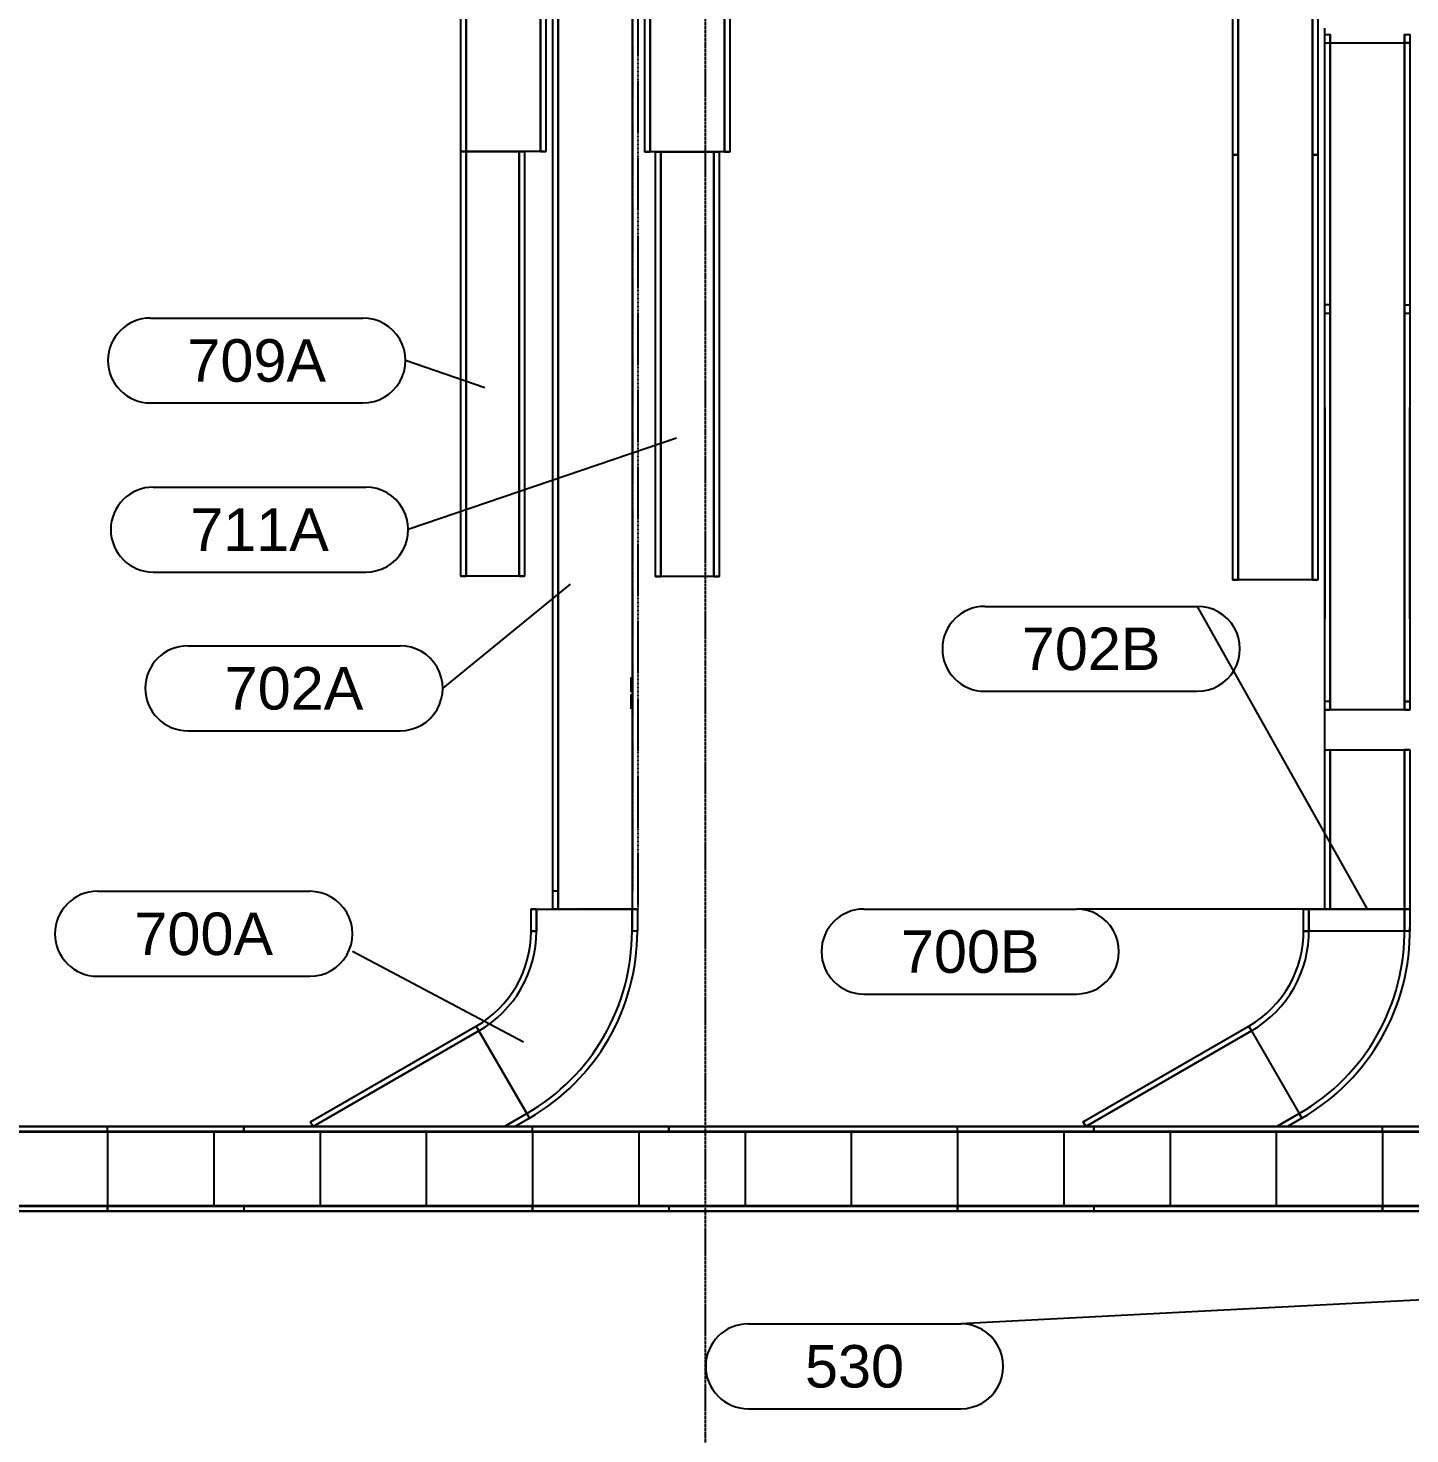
# Model space of a CAD drawing. Header units: inches. Extents: x -21257 to 11444, y 0 to 8704.
# Drawn here: x 2536.9 to 2927, y 530.6 to 927.7 of the extents above; entities that cross this region are included whole.
import ezdxf
from ezdxf.enums import TextEntityAlignment as Align

# ---------------------------------------------------------------- set-up
doc = ezdxf.new("R2010")
doc.units = ezdxf.units.IN
doc.header["$MEASUREMENT"] = 0
doc.linetypes.add('CENTER2', pattern=[1.125, 0.75, -0.125, 0.125, -0.125])
doc.linetypes.add('HIDDEN', pattern=[0.375, 0.25, -0.125])
for name, color, linetype in [('500-CONV-LAYOUT-LOWER', 4, 'Continuous'), ('500-CONV-LAYOUT-UPPER', 4, 'Continuous'), ('500-CONV-NUMBERS', 4, 'Continuous'), ('700-CONV-LAYOUT', 30, 'Continuous'), ('700-CONV-NUMBERS', 30, 'Continuous'), ('Bldg_Cline', 8, 'CENTER2')]:
    doc.layers.add(name, color=color, linetype=linetype)
doc.styles.get("Standard").update_dxf_attribs({"font": 'helvl.shx'})

# ---------------------------------------------------------------- blocks, each defined once
blk = doc.blocks.new('DCBLOCK')
at = {"linetype": 'Continuous'}
for p, q in [((-0.625, 0), (0, 0)), ((-0.625, -0.25), (0, -0.25))]:
    blk.add_line(p, q, dxfattribs=at)
for centre, start, end in [((-0.625, -0.125), 90, 269.9999), ((0, -0.125), 269.9999, 90)]:
    blk.add_arc(centre, 0.125, start, end)
blk.add_attdef('FORTNAITEM', text='', height=0.125).set_placement((-0.3125, -0.125), align=Align.MIDDLE_CENTER)
at = {"flags": 1}
blk.add_attdef('SERIALNUM', (-0.625, -0.3437), '', height=0.125, dxfattribs=at)
blk = doc.blocks.new('Promise-US15-100330-00-10-003 Bldg Colums')
at = {"layer": 'Bldg_Cline'}
blk.add_line((1800, 7192), (1800, 8), dxfattribs=at)
blk = doc.blocks.new('Promise-US15-100330-00-20-408 700 Series')
at = {"layer": '700-CONV-LAYOUT', "linetype": 'Continuous'}
for p, q in [((-12869.6, -13892.2, 215.5), (-12871.1, -13892.2, 215.5)), ((-12869.6, -13892.2, 222), (-12871.1, -13892.2, 222)), ((-12869.6, -13892.2, 222), (-12869.6, -13892.2, 215.5)), ((-12869.6, -13898.45, 215.5), (-12871.1, -13898.45, 215.5)), ((-12871.1, -13898.45, 222), (-12869.6, -13898.45, 222)), ((-12869.6, -13898.45, 222), (-12869.6, -13898.45, 215.5)), ((-12841.1, -13898.45, 215.5), (-12842.6, -13898.45, 215.5)), ((-12842.6, -13898.45, 215.5), (-12842.6, -13898.45, 222)), ((-12841.1, -13898.45, 222), (-12842.6, -13898.45, 222)), ((-12871.6, -13951.28, 222), (-12886.6, -13925.3, 222))]:
    blk.add_line(p, q, dxfattribs=at)
at = {"layer": '700-CONV-LAYOUT'}
blk.add_line((-12869.6, -13892.2, 215.5), (-12842.6, -13892.2, 215.5), dxfattribs=at)
at = {"layer": '700-CONV-LAYOUT', "extrusion": (-1, 0, 0)}
for centre in [(13828.92, 220, 12842.85), (13833.67, 220, 12842.85)]:
    blk.add_circle(centre, 2, dxfattribs=at)
at = {"layer": '700-CONV-LAYOUT'}
for centre, radius in [((-12902.1, -13898.45, 215.5), 31), ((-12902.1, -13898.45, 222), 31), ((-12902.1, -13898.45, 215.5), 32.5), ((-12902.1, -13898.45, 222), 32.5), ((-12902.1, -13898.45, 215.5), 59.5), ((-12902.1, -13898.45, 222), 59.5), ((-12902.1, -13898.45, 215.5), 61), ((-12902.1, -13898.45, 222), 61)]:
    blk.add_arc(centre, radius, 300, 0, dxfattribs=at)
at = {"layer": '700-CONV-LAYOUT', "linetype": 'HIDDEN'}
for points in [[(-12864.98, -13887.18, -3.5), (-12864.98, -13163.72, 3), (-12863.48, -13163.72, 3), (-12863.48, -13887.18, -3.5)], [(-12864.98, -13892.2), (-12864.98, -13163.72, 6.5), (-12863.48, -13163.72, 6.5), (-12863.48, -13892.2)], [(-12863.48, -13892.2), (-12863.48, -13163.72, 6.5), (-12842.48, -13163.72, 6.5), (-12842.6, -13892.2, 215.5)], [(-12863.48, -13887.18), (-12863.48, -13163.72, 6.5), (-12863.48, -13163.72, 3), (-12863.48, -13887.18, -3.5)], [(-12842.48, -13887.18), (-12842.48, -13163.72, 6.5), (-12842.48, -13163.72, 3), (-12842.48, -13887.18, -3.5)], [(-12842.48, -13892.2), (-12842.48, -13163.72, 3), (-12840.98, -13163.72, 3), (-12840.98, -13892.2, -3.5)], [(-12842.48, -13892.2), (-12842.48, -13163.72, 6.5), (-12840.98, -13163.72, 6.5), (-12840.98, -13892.2, -3.5)]]:
    blk.add_3dface(points, dxfattribs=at)
at = {"layer": '700-CONV-LAYOUT'}
for points in [[(-12889.47, -13198.21, 294.5), (-12889.47, -13678.21, 294.5), (-12890.97, -13678.21, 294.5), (-12890.97, -13198.21, 294.5)], [(-12889.47, -13198.21, 298), (-12889.47, -13678.21, 298), (-12890.97, -13678.21, 298), (-12890.97, -13198.21, 298)], [(-12868.47, -13198.21, 298), (-12868.47, -13678.21, 298), (-12889.47, -13678.21, 298), (-12889.47, -13198.21, 298)], [(-12889.47, -13198.21, 298), (-12889.47, -13678.21, 298), (-12889.47, -13678.21, 294.5), (-12889.47, -13198.21, 294.5)], [(-12868.47, -13198.21, 298), (-12868.47, -13678.21, 298), (-12868.47, -13678.21, 294.5), (-12868.47, -13198.21, 294.5)], [(-12866.97, -13198.21, 294.5), (-12866.97, -13678.21, 294.5), (-12868.47, -13678.21, 294.5), (-12868.47, -13198.21, 294.5)], [(-12866.97, -13198.21, 298), (-12866.97, -13678.21, 298), (-12868.47, -13678.21, 298), (-12868.47, -13198.21, 298)], [(-12837.47, -13198.27, 294.5), (-12837.47, -13678.27, 294.5), (-12838.97, -13678.27, 294.5), (-12838.97, -13198.27, 294.5)], [(-12837.47, -13198.27, 298), (-12837.47, -13678.27, 298), (-12838.97, -13678.27, 298), (-12838.97, -13198.27, 298)], [(-12816.47, -13198.27, 298), (-12816.47, -13678.27, 298), (-12837.47, -13678.27, 298), (-12837.47, -13198.27, 298)], [(-12837.47, -13198.27, 298), (-12837.47, -13678.27, 298), (-12837.47, -13678.27, 294.5), (-12837.47, -13198.27, 294.5)], [(-12816.47, -13198.27, 298), (-12816.47, -13678.27, 298), (-12816.47, -13678.27, 294.5), (-12816.47, -13198.27, 294.5)], [(-12814.97, -13198.27, 294.5), (-12814.97, -13678.27, 294.5), (-12816.47, -13678.27, 294.5), (-12816.47, -13198.27, 294.5)], [(-12814.97, -13198.27, 298), (-12814.97, -13678.27, 298), (-12816.47, -13678.27, 298), (-12816.47, -13198.27, 298)], [(-12889.47, -13678.21, 298), (-12889.47, -13678.21, 294.5), (-12890.97, -13678.21, 294.5), (-12890.97, -13678.21, 298)], [(-12889.47, -13678.21, 294.5), (-12889.47, -13798.21, 294.5), (-12890.97, -13798.21, 294.5), (-12890.97, -13678.21, 294.5)], [(-12889.47, -13678.21, 298), (-12889.47, -13798.21, 298), (-12890.97, -13798.21, 298), (-12890.97, -13678.21, 298)], [(-12890.97, -13678.21, 298), (-12889.47, -13678.21, 298), (-12889.47, -13678.21, 294.5), (-12890.97, -13678.21, 294.5)], [(-12874.47, -13678.21, 298), (-12874.47, -13798.21, 298), (-12889.47, -13798.21, 298), (-12889.47, -13678.21, 298)], [(-12889.47, -13678.21, 298), (-12889.47, -13798.21, 298), (-12889.47, -13798.21, 294.5), (-12889.47, -13678.21, 294.5)], [(-12872.97, -13678.21, 298), (-12872.97, -13678.21, 294.5), (-12874.47, -13678.21, 294.5), (-12874.47, -13678.21, 298)], [(-12874.47, -13678.21, 298), (-12874.47, -13798.21, 298), (-12874.47, -13798.21, 294.5), (-12874.47, -13678.21, 294.5)], [(-12872.97, -13678.21, 294.5), (-12872.97, -13798.21, 294.5), (-12874.47, -13798.21, 294.5), (-12874.47, -13678.21, 294.5)], [(-12872.97, -13678.21, 298), (-12872.97, -13798.21, 298), (-12874.47, -13798.21, 298), (-12874.47, -13678.21, 298)], [(-12866.97, -13678.21, 298), (-12866.97, -13678.21, 294.5), (-12868.47, -13678.21, 294.5), (-12868.47, -13678.21, 298)], [(-12838.97, -13678.27, 298), (-12837.47, -13678.27, 298), (-12837.47, -13678.27, 294.5), (-12838.97, -13678.27, 294.5)], [(-12834.47, -13678.27, 298), (-12834.47, -13678.27, 294.5), (-12835.97, -13678.27, 294.5), (-12835.97, -13678.27, 298)], [(-12834.47, -13678.27, 294.5), (-12834.47, -13798.27, 294.5), (-12835.97, -13798.27, 294.5), (-12835.97, -13678.27, 294.5)], [(-12834.47, -13678.27, 298), (-12834.47, -13798.27, 298), (-12835.97, -13798.27, 298), (-12835.97, -13678.27, 298)], [(-12819.47, -13678.27, 298), (-12819.47, -13798.27, 298), (-12834.47, -13798.27, 298), (-12834.47, -13678.27, 298)], [(-12834.47, -13678.27, 298), (-12834.47, -13798.27, 298), (-12834.47, -13798.27, 294.5), (-12834.47, -13678.27, 294.5)], [(-12817.97, -13678.27, 298), (-12817.97, -13678.27, 294.5), (-12819.47, -13678.27, 294.5), (-12819.47, -13678.27, 298)], [(-12819.47, -13678.27, 298), (-12819.47, -13798.27, 298), (-12819.47, -13798.27, 294.5), (-12819.47, -13678.27, 294.5)], [(-12817.97, -13678.27, 294.5), (-12817.97, -13798.27, 294.5), (-12819.47, -13798.27, 294.5), (-12819.47, -13678.27, 294.5)], [(-12817.97, -13678.27, 298), (-12817.97, -13798.27, 298), (-12819.47, -13798.27, 298), (-12819.47, -13678.27, 298)], [(-12814.97, -13678.27, 298), (-12814.97, -13678.27, 294.5), (-12816.47, -13678.27, 294.5), (-12816.47, -13678.27, 298)], [(-12890.97, -13798.21, 298), (-12889.47, -13798.21, 298), (-12889.47, -13798.21, 294.5), (-12890.97, -13798.21, 294.5)], [(-12872.97, -13798.21, 298), (-12872.97, -13798.21, 294.5), (-12874.47, -13798.21, 294.5), (-12874.47, -13798.21, 298)], [(-12835.97, -13798.27, 298), (-12834.47, -13798.27, 298), (-12834.47, -13798.27, 294.5), (-12835.97, -13798.27, 294.5)], [(-12817.97, -13798.27, 298), (-12817.97, -13798.27, 294.5), (-12819.47, -13798.27, 294.5), (-12819.47, -13798.27, 298)], [(-12869.6, -13892.2, 215.5), (-12869.6, -13898.45, 215.5), (-12871.1, -13898.45, 215.5), (-12871.1, -13892.2, 215.5)], [(-12869.6, -13892.2, 222), (-12869.6, -13898.45, 222), (-12871.1, -13898.45, 222), (-12871.1, -13892.2, 222)], [(-12869.6, -13892.2, 222), (-12869.6, -13898.45, 222), (-12869.6, -13898.45, 215.5), (-12869.6, -13892.2, 215.5)], [(-12842.6, -13892.2, 222), (-12842.6, -13898.45, 222), (-12842.6, -13898.45, 215.5), (-12842.6, -13892.2, 215.5)], [(-12841.1, -13892.2, 215.5), (-12841.1, -13898.45, 215.5), (-12842.6, -13898.45, 215.5), (-12842.6, -13892.2, 215.5)], [(-12841.1, -13892.2, 222), (-12841.1, -13898.45, 222), (-12842.6, -13898.45, 222), (-12842.6, -13892.2, 222)], [(-12885.85, -13926.6, 215.5), (-12932.61, -13953.6, 215.5), (-12933.36, -13952.3, 215.5), (-12886.6, -13925.3, 215.5)], [(-12885.85, -13926.6, 222), (-12932.61, -13953.6, 222), (-12933.36, -13952.3, 222), (-12886.6, -13925.3, 222)], [(-12886.6, -13925.3, 222), (-12885.85, -13926.6, 222), (-12885.85, -13926.6, 215.5), (-12886.6, -13925.3, 215.5)], [(-12872.35, -13949.98, 222), (-12878.61, -13953.6, 222), (-12932.61, -13953.6, 222), (-12885.85, -13926.6, 222)], [(-12885.85, -13926.6, 222), (-12932.61, -13953.6, 222), (-12932.61, -13953.6, 215.5), (-12885.85, -13926.6, 215.5)], [(-12872.35, -13949.98, 222), (-12878.61, -13953.6, 222), (-12878.61, -13953.6, 215.5), (-12872.35, -13949.98, 215.5)], [(-12871.6, -13951.28, 215.5), (-12875.61, -13953.6, 215.5), (-12878.61, -13953.6, 215.5), (-12872.35, -13949.98, 215.5)], [(-12871.6, -13951.28, 222), (-12875.61, -13953.6, 222), (-12878.61, -13953.6, 222), (-12872.35, -13949.98, 222)], [(-12871.6, -13951.28, 222), (-12871.6, -13951.28, 215.5), (-12872.35, -13949.98, 215.5), (-12872.35, -13949.98, 222)], [(-12878.61, -13953.6, 222), (-12878.61, -13953.6, 215.5), (-12932.61, -13953.6, 215.5), (-12932.61, -13953.6, 222)], [(-12875.61, -13953.6, 222), (-12875.61, -13953.6, 215.5), (-12878.61, -13953.6, 215.5), (-12878.61, -13953.6, 222)]]:
    blk.add_3dface(points, dxfattribs=at)
at = {"layer": '700-CONV-LAYOUT', "invisible_edges": 15}
for points in [[(-12871.1, -13886.17, 222), (-12869.6, -13886.17, 222), (-12870.09, -13891.81, 222), (-12871.57, -13891.55, 222)], [(-12871.1, -13886.17, 215.5), (-12869.6, -13886.17, 215.5), (-12870.09, -13891.81, 215.5), (-12871.57, -13891.55, 215.5)], [(-12841.1, -13886.17, 222), (-12842.6, -13886.17, 222), (-12843.5, -13896.5, 222), (-12842.02, -13896.76, 222)], [(-12841.1, -13886.17, 215.5), (-12842.6, -13886.17, 215.5), (-12843.5, -13896.5, 215.5), (-12842.02, -13896.76, 215.5)], [(-12871.57, -13891.55, 222), (-12870.09, -13891.81, 222), (-12871.56, -13897.29, 222), (-12872.97, -13896.77, 222)], [(-12871.57, -13891.55, 215.5), (-12870.09, -13891.81, 215.5), (-12871.56, -13897.29, 215.5), (-12872.97, -13896.77, 215.5)], [(-12872.97, -13896.77, 222), (-12871.56, -13897.29, 222), (-12873.95, -13902.42, 222), (-12875.25, -13901.67, 222)], [(-12872.97, -13896.77, 215.5), (-12871.56, -13897.29, 215.5), (-12873.95, -13902.42, 215.5), (-12875.25, -13901.67, 215.5)], [(-12842.02, -13896.76, 222), (-12843.5, -13896.5, 222), (-12846.18, -13906.52, 222), (-12844.78, -13907.03, 222)], [(-12842.02, -13896.76, 215.5), (-12843.5, -13896.5, 215.5), (-12846.18, -13906.52, 215.5), (-12844.78, -13907.03, 215.5)], [(-12875.25, -13901.67, 222), (-12873.95, -13902.42, 222), (-12877.2, -13907.06, 222), (-12878.35, -13906.1, 222)], [(-12875.25, -13901.67, 215.5), (-12873.95, -13902.42, 215.5), (-12877.2, -13907.06, 215.5), (-12878.35, -13906.1, 215.5)], [(-12878.35, -13906.1, 222), (-12877.2, -13907.06, 222), (-12881.21, -13911.07, 222), (-12882.17, -13909.92, 222)], [(-12878.35, -13906.1, 215.5), (-12877.2, -13907.06, 215.5), (-12881.21, -13911.07, 215.5), (-12882.17, -13909.92, 215.5)], [(-12844.78, -13907.03, 222), (-12846.18, -13906.52, 222), (-12850.57, -13915.92, 222), (-12849.27, -13916.67, 222)], [(-12844.78, -13907.03, 215.5), (-12846.18, -13906.52, 215.5), (-12850.57, -13915.92, 215.5), (-12849.27, -13916.67, 215.5)], [(-12882.17, -13909.92, 222), (-12881.21, -13911.07, 222), (-12885.85, -13914.32, 222), (-12886.6, -13913.02, 222)], [(-12882.17, -13909.92, 215.5), (-12881.21, -13911.07, 215.5), (-12885.85, -13914.32, 215.5), (-12886.6, -13913.02, 215.5)], [(-12849.27, -13916.67, 222), (-12850.57, -13915.92, 222), (-12856.52, -13924.42, 222), (-12855.37, -13925.38, 222)], [(-12849.27, -13916.67, 215.5), (-12850.57, -13915.92, 215.5), (-12856.52, -13924.42, 215.5), (-12855.37, -13925.38, 215.5)], [(-12855.37, -13925.38, 222), (-12856.52, -13924.42, 222), (-12863.85, -13931.75, 222), (-12862.89, -13932.9, 222)], [(-12855.37, -13925.38, 215.5), (-12856.52, -13924.42, 215.5), (-12863.85, -13931.75, 215.5), (-12862.89, -13932.9, 215.5)], [(-12862.89, -13932.9, 222), (-12863.85, -13931.75, 222), (-12872.35, -13937.7, 222), (-12871.6, -13939, 222)], [(-12862.89, -13932.9, 215.5), (-12863.85, -13931.75, 215.5), (-12872.35, -13937.7, 215.5), (-12871.6, -13939, 215.5)]]:
    blk.add_3dface(points, dxfattribs=at)
at = {"layer": '700-CONV-NUMBERS', "linetype": 'Continuous'}
for p, q in [((-12884.19, -13744.99, 298), (-12906.57, -13737.25, 360)), ((-12830.06, -13759.2, 298), (-12905.78, -13785.02, 360)), ((-12860.05, -13800.43, 222), (-12896.05, -13829.84, 360)), ((-12873.24, -13929.76, 222), (-12921.53, -13904.2, 360))]:
    blk.add_line(p, q, dxfattribs=at)
at = {"layer": '700-CONV-NUMBERS', "xscale": 96, "yscale": 96, "zscale": 96}
for p, values in [((-12918.57, -13725.25, 360), {'FORTNAITEM': '709A'}), ((-12917.78, -13773.02, 360), {'FORTNAITEM': '711A'}), ((-12908.05, -13817.84, 360), {'FORTNAITEM': '702A'}), ((-12933.53, -13887.19, 360), {'FORTNAITEM': '700A'})]:
    blk.add_blockref('DCBLOCK', p, dxfattribs=at).add_auto_attribs(values)

msp = doc.modelspace()

# ---------------------------------------------------------------- linework, layer by layer
at = {"layer": '500-CONV-LAYOUT-LOWER', "linetype": 'Continuous'}
for p, q in [((2597.78, 617.49, 222), (2597.78, 615.99, 222)), ((2597.78, 615.99, 215.5), (2597.78, 617.49, 215.5)), ((2597.78, 615.99, 222), (2597.78, 615.99, 215.5)), ((2717.78, 617.49, 222), (2717.78, 615.99, 222)), ((2717.78, 615.99, 215.5), (2717.78, 617.49, 215.5)), ((2717.78, 615.99, 222), (2717.78, 615.99, 215.5)), ((2837.78, 617.49, 222), (2837.78, 615.99, 222)), ((2837.78, 615.99, 215.5), (2837.78, 617.49, 215.5)), ((2837.78, 615.99, 222), (2837.78, 615.99, 215.5)), ((2597.78, 594.99, 222), (2597.78, 593.49, 222)), ((2597.78, 594.99, 222), (2597.78, 594.99, 215.5)), ((2597.78, 594.99, 215.5), (2597.78, 593.49, 215.5)), ((2717.78, 594.99, 222), (2717.78, 593.49, 222)), ((2717.78, 594.99, 222), (2717.78, 594.99, 215.5)), ((2717.78, 594.99, 215.5), (2717.78, 593.49, 215.5)), ((2837.78, 594.99, 222), (2837.78, 593.49, 222)), ((2837.78, 594.99, 222), (2837.78, 594.99, 215.5)), ((2837.78, 594.99, 215.5), (2837.78, 593.49, 215.5))]:
    msp.add_line(p, q, dxfattribs=at)
at = {"layer": '500-CONV-LAYOUT-LOWER'}
for points in [[(2237.78, 617.49, 215.5), (4241.78, 617.49, 215.49), (4241.78, 615.99, 215.49), (2237.78, 615.99, 215.5)], [(2237.78, 617.49, 222), (4241.78, 617.49, 221.99), (4241.78, 615.99, 221.99), (2237.78, 615.99, 222)], [(2237.78, 615.99, 222), (4241.78, 615.99, 221.99), (4241.78, 594.99, 221.99), (2237.78, 594.99, 222)], [(2237.78, 615.99, 222), (4241.78, 615.99, 221.99), (4241.78, 615.99, 215.49), (2237.78, 615.99, 215.5)], [(2237.78, 594.99, 222), (4241.78, 594.99, 221.99), (4241.78, 594.99, 215.49), (2237.78, 594.99, 215.5)], [(2237.78, 594.99, 215.5), (4241.78, 594.99, 215.49), (4241.78, 593.49, 215.49), (2237.78, 593.49, 215.5)], [(2237.78, 594.99, 222), (4241.78, 594.99, 221.99), (4241.78, 593.49, 221.99), (2237.78, 593.49, 222)]]:
    msp.add_3dface(points, dxfattribs=at)
at = {"layer": '500-CONV-LAYOUT-UPPER', "linetype": 'Continuous'}
for p, q in [((2559.28, 615.95, 270), (2559.28, 617.45, 270)), ((2559.28, 615.95, 263.5), (2559.28, 617.45, 263.5)), ((2559.28, 615.95, 270), (2559.28, 615.95, 263.5)), ((2559.28, 615.95, 270), (2559.28, 594.95, 270)), ((2589.28, 615.95, 270), (2589.28, 594.95, 270)), ((2619.28, 615.95, 270), (2619.28, 594.95, 270)), ((2649.28, 615.95, 270), (2649.28, 594.95, 270)), ((2679.28, 615.95, 263.5), (2679.28, 617.45, 263.5)), ((2679.28, 615.95, 270), (2679.28, 594.95, 270)), ((2709.28, 615.95, 270), (2709.28, 594.95, 270)), ((2739.28, 615.95, 270), (2739.28, 594.95, 270)), ((2769.28, 615.95, 270), (2769.28, 594.95, 270)), ((2799.28, 615.95, 270), (2799.28, 617.45, 270)), ((2799.28, 615.95, 263.5), (2799.28, 617.45, 263.5)), ((2799.28, 615.95, 270), (2799.28, 615.95, 263.5)), ((2799.28, 615.95, 270), (2799.28, 594.95, 270)), ((2829.28, 615.95, 270), (2829.28, 594.95, 270)), ((2859.28, 615.95, 270), (2859.28, 594.95, 270)), ((2889.28, 615.95, 270), (2889.28, 594.95, 270)), ((2919.28, 615.95, 270), (2919.28, 617.45, 270)), ((2919.28, 615.95, 263.5), (2919.28, 617.45, 263.5)), ((2919.28, 615.95, 270), (2919.28, 615.95, 263.5)), ((2919.28, 615.95, 270), (2919.28, 594.95, 270)), ((2559.28, 593.45, 270), (2559.28, 594.95, 270)), ((2559.28, 594.95, 270), (2559.28, 594.95, 263.5)), ((2559.28, 594.95, 263.5), (2559.28, 593.45, 263.5)), ((2679.28, 593.45, 270), (2679.28, 594.95, 270)), ((2679.28, 594.95, 270), (2679.28, 594.95, 263.5)), ((2679.28, 594.95, 263.5), (2679.28, 593.45, 263.5)), ((2799.28, 593.45, 270), (2799.28, 594.95, 270)), ((2799.28, 594.95, 270), (2799.28, 594.95, 263.5)), ((2799.28, 594.95, 263.5), (2799.28, 593.45, 263.5)), ((2919.28, 593.45, 270), (2919.28, 594.95, 270)), ((2919.28, 594.95, 270), (2919.28, 594.95, 263.5)), ((2919.28, 594.95, 263.5), (2919.28, 593.45, 263.5))]:
    msp.add_line(p, q, dxfattribs=at)
at = {"layer": '500-CONV-LAYOUT-UPPER'}
for points in [[(3639.28, 615.95, 263.5), (2109.28, 615.95, 263.5), (2109.28, 617.45, 263.5), (3639.28, 617.45, 263.5)], [(3639.28, 615.95, 270), (2109.28, 615.95, 270), (2109.28, 617.45, 270), (3639.28, 617.45, 270)], [(3639.28, 594.95, 270), (2109.28, 594.95, 270), (2109.28, 615.95, 270), (3639.28, 615.95, 270)], [(3639.28, 615.95, 270), (2109.28, 615.95, 270), (2109.28, 615.95, 263.5), (3639.28, 615.95, 263.5)], [(3639.28, 594.95, 270), (2109.28, 594.95, 270), (2109.28, 594.95, 263.5), (3639.28, 594.95, 263.5)], [(3639.28, 593.45, 263.5), (2109.28, 593.45, 263.5), (2109.28, 594.95, 263.5), (3639.28, 594.95, 263.5)], [(3639.28, 593.45, 270), (2109.28, 593.45, 270), (2109.28, 594.95, 270), (3639.28, 594.95, 270)]]:
    msp.add_3dface(points, dxfattribs=at)
at = {"layer": '500-CONV-NUMBERS', "linetype": 'Continuous'}
msp.add_line((3639.28, 605.45, 270), (2800.19, 561.7, 360), dxfattribs=at)
at = {"layer": '700-CONV-LAYOUT'}
for p, q in [((2903, 925.88), (2903, 927.69)), ((2903, 723.85), (2903, 735.12))]:
    msp.add_line(p, q, dxfattribs=at)
at = {"layer": '700-CONV-LAYOUT', "linetype": 'Continuous'}
for p, q in [((2903, 925.88, 289.57), (2904.5, 925.88, 289.57)), ((2904.5, 925.88, 289.57), (2904.5, 923.55, 295.63)), ((2925.5, 925.88, 289.57), (2927, 925.88, 289.57)), ((2925.5, 923.55, 295.63), (2925.5, 925.88, 289.57)), ((2903, 923.55, 295.63), (2904.5, 923.55, 295.63)), ((2927, 923.55, 295.63), (2925.5, 923.55, 295.63)), ((2904.5, 849.48, 260.24), (2903, 849.48, 260.24)), ((2903, 847.15, 266.3), (2904.5, 847.15, 266.3)), ((2904.5, 847.15, 266.3), (2904.5, 849.48, 260.24)), ((2925.5, 849.48, 260.24), (2927, 849.48, 260.24)), ((2925.5, 847.15, 266.3), (2925.5, 849.48, 260.24)), ((2925.5, 847.15, 266.3), (2927, 847.15, 266.3)), ((2904.5, 737.45, 217.23), (2903, 737.45, 217.23)), ((2903, 735.12, 223.3), (2904.5, 735.12, 223.3)), ((2904.5, 735.12, 223.3), (2904.5, 737.45, 217.23)), ((2925.5, 737.45, 217.23), (2927, 737.45, 217.23)), ((2925.5, 735.12, 223.3), (2925.5, 737.45, 217.23)), ((2925.5, 735.12, 223.3), (2927, 735.12, 223.3)), ((2903, 723.85, 215.5), (2904.5, 723.85, 215.5)), ((2903, 723.85, 222), (2904.5, 723.85, 222)), ((2904.5, 723.85, 215.5), (2904.5, 723.85, 222)), ((2925.5, 723.85, 215.5), (2927, 723.85, 215.5)), ((2925.5, 723.85, 222), (2925.5, 723.85, 215.5)), ((2927, 723.85, 222), (2925.5, 723.85, 222)), ((2898.5, 678.85, 212.5), (2897, 678.85, 212.5)), ((2898.5, 678.85, 222), (2897, 678.85, 222)), ((2898.5, 678.85, 222), (2898.5, 678.85, 212.5)), ((2904.5, 678.85, 215.5), (2903, 678.85, 215.5)), ((2903, 678.85, 222), (2904.5, 678.85, 222)), ((2904.5, 678.85, 222), (2904.5, 678.85, 215.5)), ((2925.5, 678.85, 215.5), (2927, 678.85, 215.5)), ((2925.5, 678.85, 222), (2925.5, 678.85, 215.5)), ((2925.5, 678.85, 222), (2927, 678.85, 222)), ((2925.5, 678.85, 212.5), (2927, 678.85, 212.5)), ((2925.5, 678.85, 222), (2925.5, 678.85, 212.5)), ((2927, 678.85, 222), (2925.5, 678.85, 222)), ((2898.5, 672.6, 212.5), (2897, 672.6, 212.5)), ((2897, 672.6, 222), (2898.5, 672.6, 222)), ((2898.5, 672.6, 222), (2898.5, 672.6, 212.5)), ((2927, 672.6, 212.5), (2925.5, 672.6, 212.5)), ((2925.5, 672.6, 212.5), (2925.5, 672.6, 222)), ((2927, 672.6, 222), (2925.5, 672.6, 222))]:
    msp.add_line(p, q, dxfattribs=at)
at = {"layer": '700-CONV-LAYOUT'}
for centre, radius in [((2866, 672.6, 212.5), 31), ((2866, 672.6, 222), 31), ((2866, 672.6, 212.5), 32.5), ((2866, 672.6, 222), 32.5), ((2866, 672.6, 212.5), 59.5), ((2866, 672.6, 222), 59.5), ((2866, 672.6, 212.5), 61), ((2866, 672.6, 222), 61)]:
    msp.add_arc(centre, radius, 300, 1, dxfattribs=at)
for points in [[(2878.5, 1371.85, 294.5), (2878.5, 771.85, 294.5), (2877, 771.85, 294.5), (2877, 1371.85, 294.5)], [(2878.5, 1371.85, 298), (2878.5, 771.85, 298), (2877, 771.85, 298), (2877, 1371.85, 298)], [(2899.5, 1371.85, 298), (2899.5, 771.85, 298), (2878.5, 771.85, 298), (2878.5, 1371.85, 298)], [(2878.5, 1371.85, 298), (2878.5, 771.85, 298), (2878.5, 771.85, 294.5), (2878.5, 1371.85, 294.5)], [(2899.5, 1371.85, 298), (2899.5, 771.85, 298), (2899.5, 771.85, 294.5), (2899.5, 1371.85, 294.5)], [(2901, 1371.85, 294.5), (2901, 771.85, 294.5), (2899.5, 771.85, 294.5), (2899.5, 1371.85, 294.5)], [(2901, 1371.85, 298), (2901, 771.85, 298), (2899.5, 771.85, 298), (2899.5, 1371.85, 298)], [(2903, 737.45, 217.23), (2903, 925.88, 289.57), (2904.5, 925.88, 289.57), (2904.5, 737.45, 217.23)], [(2904.5, 735.12, 223.3), (2904.5, 923.55, 295.63), (2904.5, 925.88, 289.57), (2904.5, 737.45, 217.23)], [(2925.5, 735.12, 223.3), (2925.5, 923.55, 295.63), (2925.5, 925.88, 289.57), (2925.5, 737.45, 217.23)], [(2925.5, 737.45, 217.23), (2925.5, 925.88, 289.57), (2927, 925.88, 289.57), (2927, 737.45, 217.23)], [(2903, 735.12, 223.3), (2903, 923.55, 295.63), (2904.5, 923.55, 295.63), (2904.5, 735.12, 223.3)], [(2904.5, 735.12, 223.3), (2904.5, 923.55, 295.63), (2925.5, 923.55, 295.63), (2925.5, 735.12, 223.3)], [(2925.5, 735.12, 223.3), (2925.5, 923.55, 295.63), (2927, 923.55, 295.63), (2927, 735.12, 223.3)], [(2878.5, 891.85, 298), (2878.5, 891.85, 294.5), (2877, 891.85, 294.5), (2877, 891.85, 298)], [(2901, 891.85, 298), (2901, 891.85, 294.5), (2899.5, 891.85, 294.5), (2899.5, 891.85, 298)], [(2903, 816.1, 247.42), (2903, 820.52, 235.92), (2903, 784.81, 222.21), (2903, 780.39, 233.72)], [(2927, 816.1, 247.42), (2927, 820.52, 235.92), (2927, 784.81, 222.21), (2927, 780.39, 233.72)], [(2903, 780.39, 233.72), (2903, 784.81, 222.21), (2903, 760.79, 226.19), (2903, 780.39, 233.72)], [(2927, 780.39, 233.72), (2927, 784.81, 222.21), (2927, 760.79, 226.19), (2927, 780.39, 233.72)], [(2877, 771.85, 298), (2878.5, 771.85, 298), (2878.5, 771.85, 294.5), (2877, 771.85, 294.5)], [(2901, 771.85, 298), (2901, 771.85, 294.5), (2899.5, 771.85, 294.5), (2899.5, 771.85, 298)], [(2903, 678.85, 215.5), (2903, 723.85, 215.5), (2904.5, 723.85, 215.5), (2904.5, 678.85, 215.5)], [(2903, 678.85, 222), (2903, 723.85, 222), (2904.5, 723.85, 222), (2904.5, 678.85, 222)], [(2904.5, 678.85, 222), (2904.5, 723.85, 222), (2925.5, 723.85, 222), (2925.5, 678.85, 222)], [(2904.5, 678.85, 222), (2904.5, 723.85, 222), (2904.5, 723.85, 215.5), (2904.5, 678.85, 215.5)], [(2925.5, 678.85, 222), (2925.5, 723.85, 222), (2925.5, 723.85, 215.5), (2925.5, 678.85, 215.5)], [(2925.5, 678.85, 215.5), (2925.5, 723.85, 215.5), (2927, 723.85, 215.5), (2927, 678.85, 215.5)], [(2925.5, 678.85, 222), (2925.5, 723.85, 222), (2927, 723.85, 222), (2927, 678.85, 222)], [(2898.5, 678.85, 212.5), (2898.5, 672.6, 212.5), (2897, 672.6, 212.5), (2897, 678.85, 212.5)], [(2898.5, 678.85, 222), (2898.5, 672.6, 222), (2897, 672.6, 222), (2897, 678.85, 222)], [(2925.5, 678.85, 222), (2925.5, 672.6, 222), (2898.5, 672.6, 222), (2898.5, 678.85, 222)], [(2898.5, 678.85, 222), (2898.5, 672.6, 222), (2898.5, 672.6, 212.5), (2898.5, 678.85, 212.5)], [(2925.5, 678.85, 222), (2925.5, 672.6, 222), (2925.5, 672.6, 212.5), (2925.5, 678.85, 212.5)], [(2927, 678.85, 212.5), (2927, 672.6, 212.5), (2925.5, 672.6, 212.5), (2925.5, 678.85, 212.5)], [(2927, 678.85, 222), (2927, 672.6, 222), (2925.5, 672.6, 222), (2925.5, 678.85, 222)], [(2882.25, 644.45, 212.5), (2835.48, 617.45, 212.5), (2834.73, 618.75, 212.5), (2881.5, 645.75, 212.5)], [(2882.25, 644.45, 222), (2835.48, 617.45, 222), (2834.73, 618.75, 222), (2881.5, 645.75, 222)], [(2895.75, 621.07, 222), (2889.48, 617.45, 222), (2835.48, 617.45, 222), (2882.25, 644.45, 222)], [(2882.25, 644.45, 222), (2835.48, 617.45, 222), (2835.48, 617.45, 212.5), (2882.25, 644.45, 212.5)], [(2881.5, 645.75, 222), (2882.25, 644.45, 222), (2882.25, 644.45, 212.5), (2881.5, 645.75, 212.5)], [(2895.75, 621.07, 222), (2889.48, 617.45, 222), (2889.48, 617.45, 212.5), (2895.75, 621.07, 212.5)], [(2896.5, 619.77, 212.5), (2892.48, 617.45, 212.5), (2889.48, 617.45, 212.5), (2895.75, 621.07, 212.5)], [(2896.5, 619.77, 222), (2892.48, 617.45, 222), (2889.48, 617.45, 222), (2895.75, 621.07, 222)], [(2896.5, 619.77, 222), (2896.5, 619.77, 212.5), (2895.75, 621.07, 212.5), (2895.75, 621.07, 222)], [(2834.73, 618.75, 222), (2835.48, 617.45, 222), (2835.48, 617.45, 212.5), (2834.73, 618.75, 212.5)], [(2889.48, 617.45, 222), (2889.48, 617.45, 212.5), (2835.48, 617.45, 212.5), (2835.48, 617.45, 222)], [(2892.48, 617.45, 222), (2892.48, 617.45, 212.5), (2889.48, 617.45, 212.5), (2889.48, 617.45, 222)]]:
    msp.add_3dface(points, dxfattribs=at)
at = {"layer": '700-CONV-LAYOUT', "invisible_edges": 15}
for points in [[(2896.99, 673.14, 222), (2896.6, 667.66, 222), (2898.08, 667.42, 222), (2898.49, 673.17, 222)], [(2896.99, 673.14, 212.5), (2896.6, 667.66, 212.5), (2898.08, 667.42, 212.5), (2898.49, 673.17, 212.5)], [(2896.99, 673.14, 222), (2896.6, 667.66, 222), (2898.08, 667.42, 222), (2898.49, 673.17, 222)], [(2896.99, 673.14, 212.5), (2896.6, 667.66, 212.5), (2898.08, 667.42, 212.5), (2898.49, 673.17, 212.5)], [(2898.49, 673.17, 222), (2898.08, 667.42, 222), (2924.74, 663.12, 222), (2925.49, 673.64, 222)], [(2898.49, 673.17, 222), (2898.08, 667.42, 222), (2924.74, 663.12, 222), (2925.49, 673.64, 222)], [(2926.99, 673.66, 222), (2926.22, 662.88, 222), (2924.74, 663.12, 222), (2925.49, 673.64, 222)], [(2926.99, 673.66, 212.5), (2926.22, 662.88, 212.5), (2924.74, 663.12, 212.5), (2925.49, 673.64, 212.5)], [(2926.99, 673.66, 222), (2926.22, 662.88, 222), (2924.74, 663.12, 222), (2925.49, 673.64, 222)], [(2926.99, 673.66, 212.5), (2926.22, 662.88, 212.5), (2924.74, 663.12, 212.5), (2925.49, 673.64, 212.5)], [(2896.6, 667.66, 222), (2895.25, 662.34, 222), (2896.67, 661.84, 222), (2898.08, 667.42, 222)], [(2896.6, 667.66, 212.5), (2895.25, 662.34, 212.5), (2896.67, 661.84, 212.5), (2898.08, 667.42, 212.5)], [(2896.6, 667.66, 222), (2895.25, 662.34, 222), (2896.67, 661.84, 222), (2898.08, 667.42, 222)], [(2896.6, 667.66, 212.5), (2895.25, 662.34, 212.5), (2896.67, 661.84, 212.5), (2898.08, 667.42, 212.5)], [(2898.08, 667.42, 222), (2896.67, 661.84, 222), (2922.14, 652.9, 222), (2924.74, 663.12, 222)], [(2898.08, 667.42, 222), (2896.67, 661.84, 222), (2922.14, 652.9, 222), (2924.74, 663.12, 222)], [(2895.25, 662.34, 222), (2892.98, 657.33, 222), (2894.29, 656.59, 222), (2896.67, 661.84, 222)], [(2895.25, 662.34, 212.5), (2892.98, 657.33, 212.5), (2894.29, 656.59, 212.5), (2896.67, 661.84, 212.5)], [(2895.25, 662.34, 222), (2892.98, 657.33, 222), (2894.29, 656.59, 222), (2896.67, 661.84, 222)], [(2895.25, 662.34, 212.5), (2892.98, 657.33, 212.5), (2894.29, 656.59, 212.5), (2896.67, 661.84, 212.5)], [(2896.67, 661.84, 222), (2894.29, 656.59, 222), (2917.79, 643.3, 222), (2922.14, 652.9, 222)], [(2896.67, 661.84, 222), (2894.29, 656.59, 222), (2917.79, 643.3, 222), (2922.14, 652.9, 222)], [(2926.22, 662.88, 222), (2923.56, 652.4, 222), (2922.14, 652.9, 222), (2924.74, 663.12, 222)], [(2926.22, 662.88, 212.5), (2923.56, 652.4, 212.5), (2922.14, 652.9, 212.5), (2924.74, 663.12, 212.5)], [(2926.22, 662.88, 222), (2923.56, 652.4, 222), (2922.14, 652.9, 222), (2924.74, 663.12, 222)], [(2926.22, 662.88, 212.5), (2923.56, 652.4, 212.5), (2922.14, 652.9, 212.5), (2924.74, 663.12, 212.5)], [(2892.98, 657.33, 222), (2889.86, 652.81, 222), (2891.02, 651.85, 222), (2894.29, 656.59, 222)], [(2892.98, 657.33, 212.5), (2889.86, 652.81, 212.5), (2891.02, 651.85, 212.5), (2894.29, 656.59, 212.5)], [(2892.98, 657.33, 222), (2889.86, 652.81, 222), (2891.02, 651.85, 222), (2894.29, 656.59, 222)], [(2892.98, 657.33, 212.5), (2889.86, 652.81, 212.5), (2891.02, 651.85, 212.5), (2894.29, 656.59, 212.5)], [(2894.29, 656.59, 222), (2891.02, 651.85, 222), (2911.8, 634.62, 222), (2917.79, 643.3, 222)], [(2894.29, 656.59, 222), (2891.02, 651.85, 222), (2911.8, 634.62, 222), (2917.79, 643.3, 222)], [(2889.86, 652.81, 222), (2885.99, 648.91, 222), (2886.96, 647.76, 222), (2891.02, 651.85, 222)], [(2889.86, 652.81, 212.5), (2885.99, 648.91, 212.5), (2886.96, 647.76, 212.5), (2891.02, 651.85, 212.5)], [(2889.86, 652.81, 222), (2885.99, 648.91, 222), (2886.96, 647.76, 222), (2891.02, 651.85, 222)], [(2889.86, 652.81, 212.5), (2885.99, 648.91, 212.5), (2886.96, 647.76, 212.5), (2891.02, 651.85, 212.5)], [(2891.02, 651.85, 222), (2886.96, 647.76, 222), (2904.38, 627.13, 222), (2911.8, 634.62, 222)], [(2891.02, 651.85, 222), (2886.96, 647.76, 222), (2904.38, 627.13, 222), (2911.8, 634.62, 222)], [(2923.56, 652.4, 222), (2919.09, 642.56, 222), (2917.79, 643.3, 222), (2922.14, 652.9, 222)], [(2923.56, 652.4, 212.5), (2919.09, 642.56, 212.5), (2917.79, 643.3, 212.5), (2922.14, 652.9, 212.5)], [(2923.56, 652.4, 222), (2919.09, 642.56, 222), (2917.79, 643.3, 222), (2922.14, 652.9, 222)], [(2923.56, 652.4, 212.5), (2919.09, 642.56, 212.5), (2917.79, 643.3, 212.5), (2922.14, 652.9, 212.5)], [(2885.99, 648.91, 222), (2881.5, 645.75, 222), (2882.25, 644.45, 222), (2886.96, 647.76, 222)], [(2885.99, 648.91, 212.5), (2881.5, 645.75, 212.5), (2882.25, 644.45, 212.5), (2886.96, 647.76, 212.5)], [(2886.96, 647.76, 222), (2882.25, 644.45, 222), (2895.75, 621.07, 222), (2904.38, 627.13, 222)], [(2919.09, 642.56, 222), (2912.95, 633.66, 222), (2911.8, 634.62, 222), (2917.79, 643.3, 222)], [(2919.09, 642.56, 212.5), (2912.95, 633.66, 212.5), (2911.8, 634.62, 212.5), (2917.79, 643.3, 212.5)], [(2919.09, 642.56, 222), (2912.95, 633.66, 222), (2911.8, 634.62, 222), (2917.79, 643.3, 222)], [(2919.09, 642.56, 212.5), (2912.95, 633.66, 212.5), (2911.8, 634.62, 212.5), (2917.79, 643.3, 212.5)], [(2912.95, 633.66, 222), (2905.34, 625.98, 222), (2904.38, 627.13, 222), (2911.8, 634.62, 222)], [(2912.95, 633.66, 212.5), (2905.34, 625.98, 212.5), (2904.38, 627.13, 212.5), (2911.8, 634.62, 212.5)], [(2912.95, 633.66, 222), (2905.34, 625.98, 222), (2904.38, 627.13, 222), (2911.8, 634.62, 222)], [(2912.95, 633.66, 212.5), (2905.34, 625.98, 212.5), (2904.38, 627.13, 212.5), (2911.8, 634.62, 212.5)], [(2905.34, 625.98, 222), (2896.5, 619.77, 222), (2895.75, 621.07, 222), (2904.38, 627.13, 222)], [(2905.34, 625.98, 212.5), (2896.5, 619.77, 212.5), (2895.75, 621.07, 212.5), (2904.38, 627.13, 212.5)]]:
    msp.add_3dface(points, dxfattribs=at)
at = {"layer": '700-CONV-NUMBERS', "linetype": 'Continuous'}
for p, q in [((2915, 678.85, 222), (2867, 764.36, 360)), ((2912, 678.85, 222), (2832.86, 678.85, 360))]:
    msp.add_line(p, q, dxfattribs=at)

# ---------------------------------------------------------------- block references
for name, p in [('Promise-US15-100330-00-10-003 Bldg Colums', (928.05, 515.51)), ('Promise-US15-100330-00-20-408 700 Series', (15549.98, 14571.05))]:
    msp.add_blockref(name, p)
at = {"layer": '500-CONV-NUMBERS', "xscale": 96, "yscale": 96, "zscale": 96}
msp.add_blockref('DCBLOCK', (2800.19, 561.7, 360), dxfattribs=at).add_auto_attribs({'FORTNAITEM': '530'})
at = {"layer": '700-CONV-NUMBERS', "xscale": 96, "yscale": 96, "zscale": 96}
for p, values in [((2867, 764.36, 360), {'FORTNAITEM': '702B'}), ((2832.86, 678.85, 360), {'FORTNAITEM': '700B'})]:
    msp.add_blockref('DCBLOCK', p, dxfattribs=at).add_auto_attribs(values)

doc.saveas('drawing.dxf')
